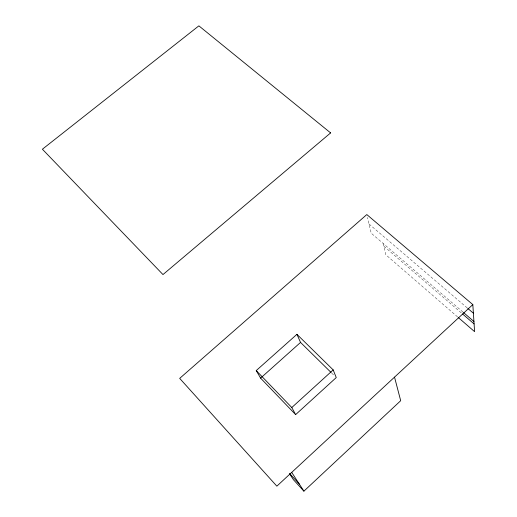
<?xml version="1.0" encoding="UTF-8"?>
<svg xmlns="http://www.w3.org/2000/svg" width="517" height="517" viewBox="0 0 517 517"><rect width="100%" height="100%" fill="white"/><g stroke="black" fill="none" stroke-linecap="round" stroke-linejoin="round"><path stroke-width="0.39" stroke-dasharray="2.58 1.94" d="M369.048 224.029L467.245 307.951M462.928 312.035L371.212 233.193L367.497 217.476M383.957 246.299L461.907 313.425M457.571 316.902L385.818 254.771L383.381 243.656M331.714 373.106L333.982 375.336"/><path stroke-width="0.78" d="M289.565 473.837L293.462 479.75L303.912 491.15L400.694 400.707L394.529 377.139M472.822 304.597L276.853 486.161L179.69 378.379L366.812 214.561L472.822 304.597L474.6 331.649L458.178 317.432M295.64 414.608L336.25 377.572L333.181 369.894L296.926 334.325L256.232 370.586L260.607 378.127L295.64 414.608L291.795 407.525L256.232 370.586M291.795 407.525L333.181 369.894M260.607 378.127L300.545 342.422L296.926 334.325M467.859 308.475L473.385 313.192M463.529 312.559L473.934 321.496M462.521 313.948L474.089 323.913M300.545 342.422L331.145 372.55M289.759 473.682L299.343 484.125M291.711 472.396L303.912 491.15M330.615 132.908L162.978 274.566L42.4 149.213L198.877 25.85L330.615 132.908"/></g></svg>
